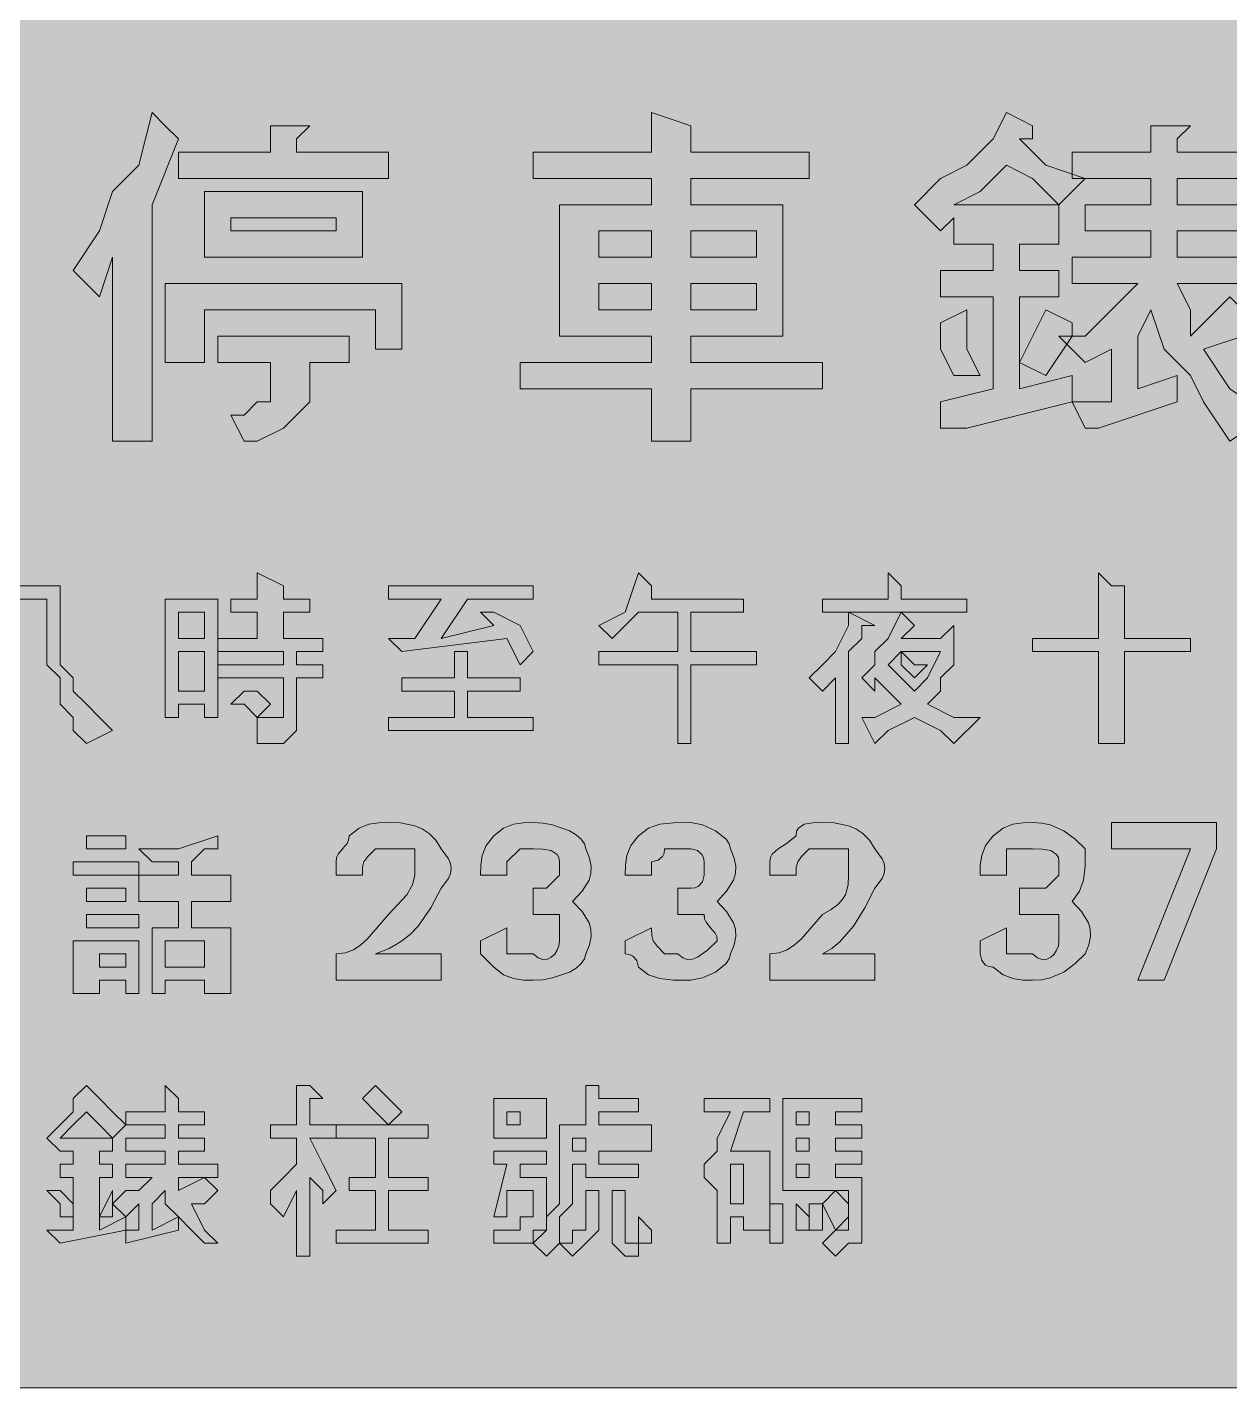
# Model space of a CAD drawing. Header units: metres. Extents: x 10 to 558, y 11 to 259.
# Drawn here: x 284 to 393.8, y 11 to 135.2 of the extents above; entities that cross this region are included whole.
import ezdxf

# ---------------------------------------------------------------- set-up
doc = ezdxf.new("R2010")
doc.units = ezdxf.units.M
for name, color, linetype, true_color in [('FILL_FIREBRICK_C36B00', 7, 'Continuous', 0xc36b00), ('FILL_WHITE_FFFFFF', 7, 'Continuous', 0xffffff), ('STROKE_WHITE_FFFFFF', 7, 'Continuous', 0xffffff)]:
    doc.layers.add(name, color=color, linetype=linetype, true_color=true_color)

msp = doc.modelspace()

# ---------------------------------------------------------------- hatches: boundary and pattern name
at = {"layer": 'FILL_FIREBRICK_C36B00', "true_color": 0xc36b00}
h = msp.add_hatch(color=7, dxfattribs=at)
h.dxf.hatch_style = 1
h.paths.add_polyline_path([(551.8, 259.39), (552.54, 259.23), (553.8, 258.69), (554.83, 257.92), (555.75, 257.04), (556.54, 256.54), (557.14, 255.95), (557.56, 255.31), (557.85, 254.64), (558.11, 253.33), (558.15, 252.24), (558.15, 18.24), (558.15, 15.84), (555.75, 13.44), (554.83, 12.56), (553.8, 11.79), (552.54, 11.25), (551.8, 11.09), (550.95, 11.04), (16.95, 11.04), (16.05, 11.06), (15.15, 11.19), (14.25, 11.55), (13.35, 12.24), (12.6, 12.39), (11.83, 12.75), (10.95, 13.44), (10.55, 13.94), (10.26, 14.53), (9.9, 15.84), (9.75, 18.24), (9.75, 252.24), (9.75, 254.64), (9.94, 255.52), (10.35, 256.29), (10.95, 257.04), (11.83, 257.75), (12.6, 258.24), (13.14, 258.73), (13.3, 259.04), (13.35, 259.44), (16.95, 259.44), (550.95, 259.44), (551.8, 259.39)])
at = {"layer": 'FILL_WHITE_FFFFFF', "true_color": 0xffffff}
h = msp.add_hatch(color=7, dxfattribs=at)
h.dxf.hatch_style = 1
h.paths.add_polyline_path([(295.35, 97.44), (291.75, 97.44), (291.75, 114.24), (290.55, 110.64), (288.15, 113.04), (290.55, 116.64), (291.75, 120.24), (294.15, 122.64), (295.35, 127.44), (296.55, 126.24), (297.75, 125.04), (295.35, 119.04), (295.35, 97.44)])
h = msp.add_hatch(color=7, dxfattribs=at)
h.dxf.hatch_style = 1
h.paths.add_polyline_path([(344.55, 123.84), (355.35, 123.84), (355.35, 121.44), (344.55, 121.44), (344.55, 119.04), (352.95, 119.04), (352.95, 107.04), (344.55, 107.04), (344.55, 104.64), (356.55, 104.64), (356.55, 102.24), (344.55, 102.24), (344.55, 97.44), (340.95, 97.44), (340.95, 102.24), (328.95, 102.24), (328.95, 104.64), (340.95, 104.64), (340.95, 107.04), (332.55, 107.04), (332.55, 119.04), (340.95, 119.04), (340.95, 121.44), (330.15, 121.44), (330.15, 123.84), (340.95, 123.84), (340.95, 127.44), (344.55, 126.24), (344.55, 125.04), (344.55, 123.84)])
h.paths.add_polyline_path([(340.95, 114.24), (340.95, 116.64), (336.15, 116.64), (336.15, 114.24), (340.95, 114.24)], flags=16)
h.paths.add_polyline_path([(336.15, 109.44), (340.95, 109.44), (340.95, 111.84), (336.15, 111.84), (336.15, 109.44)], flags=16)
h.paths.add_polyline_path([(344.55, 116.64), (344.55, 114.24), (350.55, 114.24), (350.55, 116.64), (344.55, 116.64)], flags=16)
h.paths.add_polyline_path([(350.55, 111.84), (344.55, 111.84), (344.55, 109.44), (350.55, 109.44), (350.55, 111.84)], flags=16)
h = msp.add_hatch(color=7, dxfattribs=at)
h.dxf.hatch_style = 1
h.paths.add_polyline_path([(374.55, 115.44), (374.55, 113.04), (378.15, 113.04), (378.15, 110.64), (374.55, 110.64), (374.55, 102.24), (379.35, 103.44), (379.35, 101.04), (369.75, 98.64), (368.55, 98.64), (367.35, 98.64), (367.35, 101.04), (372.15, 102.24), (372.15, 110.64), (367.35, 110.64), (367.35, 113.04), (372.15, 113.04), (372.15, 115.44), (368.55, 115.44), (368.55, 117.84), (367.35, 116.64), (364.95, 119.04), (367.35, 121.44), (369.75, 122.64), (372.15, 125.04), (373.35, 127.44), (375.75, 126.24), (375.75, 125.04), (374.55, 125.04), (376.95, 122.64), (380.55, 121.44), (378.15, 119.04), (378.15, 115.44), (374.55, 115.44)])
h.paths.add_polyline_path([(375.75, 121.44), (373.35, 122.64), (370.95, 120.24), (368.55, 119.04), (378.15, 119.04), (375.75, 121.44)], flags=16)
h = msp.add_hatch(color=7, dxfattribs=at)
h.dxf.hatch_style = 1
h.paths.add_polyline_path([(308.55, 126.24), (309.75, 126.24), (308.55, 125.04), (308.55, 123.84), (316.95, 123.84), (316.95, 121.44), (297.75, 121.44), (297.75, 123.84), (306.15, 123.84), (306.15, 126.24), (308.55, 126.24)])
h = msp.add_hatch(color=7, dxfattribs=at)
h.dxf.hatch_style = 1
h.paths.add_polyline_path([(386.55, 123.84), (386.55, 126.24), (388.95, 126.24), (390.15, 126.24), (388.95, 125.04), (388.95, 123.84), (396.15, 123.84), (396.15, 121.44), (388.95, 121.44), (388.95, 119.04), (394.95, 119.04), (394.95, 116.64), (388.95, 116.64), (388.95, 114.24), (396.15, 114.24), (396.15, 111.84), (388.95, 111.84), (390.15, 109.44), (390.15, 107.04), (393.75, 110.64), (396.15, 108.24), (394.95, 107.04), (391.35, 105.84), (393.75, 102.24), (397.35, 99.84), (393.75, 97.44), (391.35, 101.04), (390.15, 103.44), (387.75, 105.84), (386.55, 109.44), (385.35, 107.04), (385.35, 102.24), (388.95, 103.44), (388.95, 101.04), (381.75, 98.64), (380.55, 98.64), (379.35, 101.04), (382.95, 101.04), (382.95, 105.84), (380.55, 104.64), (378.15, 107.04), (380.55, 107.04), (382.95, 109.44), (384.15, 110.64), (385.35, 111.84), (379.35, 111.84), (379.35, 114.24), (386.55, 114.24), (386.55, 116.64), (380.55, 116.64), (380.55, 119.04), (386.55, 119.04), (386.55, 121.44), (379.35, 121.44), (379.35, 123.84), (386.55, 123.84)])
h = msp.add_hatch(color=7, dxfattribs=at)
h.dxf.hatch_style = 1
h.paths.add_polyline_path([(314.55, 114.24), (300.15, 114.24), (300.15, 120.24), (314.55, 120.24), (314.55, 114.24)])
h.paths.add_polyline_path([(312.15, 117.84), (302.55, 117.84), (302.55, 116.64), (312.15, 116.64), (312.15, 117.84)], flags=16)
h = msp.add_hatch(color=7, dxfattribs=at)
h.dxf.hatch_style = 1
h.paths.add_polyline_path([(318.15, 111.84), (318.15, 105.84), (315.75, 105.84), (315.75, 109.44), (300.15, 109.44), (300.15, 104.64), (296.55, 104.64), (296.55, 111.84), (318.15, 111.84)])
h = msp.add_hatch(color=7, dxfattribs=at)
h.dxf.hatch_style = 1
h.paths.add_polyline_path([(369.75, 105.84), (370.95, 103.44), (368.55, 103.44), (367.35, 105.84), (367.35, 108.24), (369.75, 109.44), (369.75, 105.84)])
h = msp.add_hatch(color=7, dxfattribs=at)
h.dxf.hatch_style = 1
h.paths.add_polyline_path([(376.95, 109.44), (379.35, 108.24), (379.35, 107.04), (376.95, 103.44), (374.55, 104.64), (376.95, 109.44)])
h = msp.add_hatch(color=7, dxfattribs=at)
h.dxf.hatch_style = 1
h.paths.add_polyline_path([(313.35, 107.04), (313.35, 104.64), (309.75, 104.64), (309.75, 102.24), (309.75, 101.04), (308.55, 99.84), (307.35, 98.64), (304.95, 97.44), (303.75, 97.44), (302.55, 99.84), (303.75, 99.84), (304.95, 101.04), (306.15, 101.04), (306.15, 102.24), (306.15, 104.64), (301.35, 104.64), (301.35, 107.04), (313.35, 107.04)])
h = msp.add_hatch(color=7, dxfattribs=at)
h.dxf.hatch_style = 1
h.paths.add_polyline_path([(304.95, 81.84), (302.55, 81.84), (302.55, 83.04), (304.95, 83.04), (304.95, 85.44), (307.35, 84.24), (307.35, 83.04), (309.75, 83.04), (309.75, 81.84), (307.35, 81.84), (307.35, 79.44), (310.95, 79.44), (310.95, 78.24), (308.55, 78.24), (308.55, 77.04), (310.95, 77.04), (310.95, 75.84), (308.55, 75.84), (308.55, 72.24), (308.55, 71.04), (307.35, 69.84), (306.15, 69.84), (304.95, 69.84), (304.95, 72.24), (306.15, 72.24), (307.35, 72.24), (307.35, 75.84), (301.35, 75.84), (301.35, 77.04), (307.35, 77.04), (307.35, 78.24), (301.35, 78.24), (301.35, 79.44), (304.95, 79.44), (304.95, 81.84)])
h = msp.add_hatch(color=7, dxfattribs=at)
h.dxf.hatch_style = 1
h.paths.add_polyline_path([(349.35, 83.04), (349.35, 81.84), (344.55, 81.84), (344.55, 78.24), (350.55, 78.24), (350.55, 77.04), (344.55, 77.04), (344.55, 69.84), (343.35, 69.84), (343.35, 77.04), (336.15, 77.04), (336.15, 78.24), (343.35, 78.24), (343.35, 81.84), (339.75, 81.84), (337.35, 79.44), (336.15, 80.64), (338.55, 81.84), (339.75, 85.44), (340.95, 84.24), (340.95, 83.04), (349.35, 83.04)])
h = msp.add_hatch(color=7, dxfattribs=at)
h.dxf.hatch_style = 1
h.paths.add_polyline_path([(362.55, 83.04), (362.55, 85.44), (363.75, 84.24), (363.75, 83.04), (369.75, 83.04), (369.75, 81.84), (356.55, 81.84), (356.55, 83.04), (362.55, 83.04)])
h = msp.add_hatch(color=7, dxfattribs=at)
h.dxf.hatch_style = 1
h.paths.add_polyline_path([(384.15, 84.24), (384.15, 79.44), (390.15, 79.44), (390.15, 78.24), (384.15, 78.24), (384.15, 69.84), (381.75, 69.84), (381.75, 78.24), (375.75, 78.24), (375.75, 79.44), (381.75, 79.44), (381.75, 85.44), (382.95, 84.24), (384.15, 84.24)])
h = msp.add_hatch(color=7, dxfattribs=at)
h.dxf.hatch_style = 1
h.paths.add_polyline_path([(286.95, 84.24), (286.95, 81.84), (286.95, 79.44), (286.95, 78.24), (286.95, 77.04), (288.15, 75.84), (288.15, 74.64), (289.35, 73.44), (290.55, 72.24), (291.75, 71.04), (289.35, 69.84), (288.15, 71.04), (288.15, 72.24), (286.95, 73.44), (286.95, 75.84), (285.75, 77.04), (285.75, 78.24), (285.75, 79.44), (285.75, 80.64), (285.75, 83.04), (280.95, 83.04), (280.95, 84.24), (286.95, 84.24)])
h = msp.add_hatch(color=7, dxfattribs=at)
h.dxf.hatch_style = 1
h.paths.add_polyline_path([(316.95, 84.24), (330.15, 84.24), (330.15, 83.04), (324.15, 83.04), (321.75, 79.44), (326.55, 80.64), (325.35, 81.84), (326.55, 81.84), (328.95, 80.64), (330.15, 78.24), (328.95, 77.04), (327.75, 79.44), (318.15, 78.24), (316.95, 79.44), (319.35, 79.44), (321.75, 83.04), (316.95, 83.04), (316.95, 84.24)])
h = msp.add_hatch(color=7, dxfattribs=at)
h.dxf.hatch_style = 1
h.paths.add_polyline_path([(300.15, 72.24), (300.15, 73.44), (297.75, 73.44), (297.75, 72.24), (296.55, 72.24), (296.55, 83.04), (301.35, 83.04), (301.35, 72.24), (300.15, 72.24)])
h.paths.add_polyline_path([(297.75, 81.84), (297.75, 79.44), (300.15, 79.44), (300.15, 81.84), (297.75, 81.84)], flags=16)
h.paths.add_polyline_path([(300.15, 78.24), (297.75, 78.24), (297.75, 74.64), (300.15, 74.64), (300.15, 78.24)], flags=16)
h = msp.add_hatch(color=7, dxfattribs=at)
h.dxf.hatch_style = 1
h.paths.add_polyline_path([(360.15, 80.64), (360.15, 79.44), (358.95, 78.24), (358.95, 69.84), (357.75, 69.84), (357.75, 75.84), (356.55, 74.64), (355.35, 75.84), (356.55, 77.04), (357.75, 78.24), (358.95, 80.64), (358.95, 81.84), (361.35, 80.64), (360.15, 80.64)])
h = msp.add_hatch(color=7, dxfattribs=at)
h.dxf.hatch_style = 1
h.paths.add_polyline_path([(368.55, 80.64), (368.55, 79.44), (368.55, 77.04), (367.35, 75.84), (367.35, 74.64), (366.15, 73.44), (368.55, 72.24), (370.95, 72.24), (368.55, 69.84), (367.35, 71.04), (364.95, 72.24), (362.55, 71.04), (361.35, 69.84), (360.15, 72.24), (361.35, 72.24), (363.75, 73.44), (361.35, 75.84), (361.35, 74.64), (360.15, 75.84), (361.35, 77.04), (361.35, 78.24), (362.55, 79.44), (363.75, 81.84), (364.95, 80.64), (363.75, 79.44), (367.35, 79.44), (368.55, 80.64)])
h.paths.add_polyline_path([(366.15, 75.84), (367.35, 78.24), (363.75, 78.24), (362.55, 77.04), (363.75, 75.84), (364.95, 74.64), (366.15, 75.84)], flags=16)
h = msp.add_hatch(color=7, dxfattribs=at)
h.dxf.hatch_style = 1
h.paths.add_polyline_path([(316.95, 72.24), (322.95, 72.24), (322.95, 74.64), (318.15, 74.64), (318.15, 75.84), (322.95, 75.84), (322.95, 78.24), (324.15, 78.24), (324.15, 77.04), (324.15, 75.84), (328.95, 75.84), (328.95, 74.64), (324.15, 74.64), (324.15, 72.24), (330.15, 72.24), (330.15, 71.04), (316.95, 71.04), (316.95, 72.24)])
h = msp.add_hatch(color=7, dxfattribs=at)
h.dxf.hatch_style = 1
h.paths.add_polyline_path([(366.15, 77.04), (364.95, 75.84), (363.75, 77.04), (363.75, 78.24), (364.95, 77.04), (366.15, 77.04)])
h = msp.add_hatch(color=7, dxfattribs=at)
h.dxf.hatch_style = 1
h.paths.add_polyline_path([(304.95, 74.64), (306.15, 73.44), (304.95, 72.24), (303.75, 73.44), (302.55, 73.44), (303.75, 74.64), (304.95, 74.64)])
h = msp.add_hatch(color=7, dxfattribs=at)
h.dxf.hatch_style = 1
h.paths.add_polyline_path([(312.15, 57.84), (312.15, 59.04), (312.2, 59.44), (312.34, 59.75), (312.75, 60.24), (313.16, 60.73), (313.3, 61.04), (313.35, 61.44), (314.25, 62.13), (315.15, 62.49), (316.05, 62.62), (316.95, 62.64), (318.04, 62.6), (319.35, 62.34), (320.02, 62.05), (320.66, 61.63), (321.25, 61.03), (321.75, 60.24), (322.42, 59.34), (322.59, 58.89), (322.65, 58.44), (322.59, 57.99), (322.42, 57.54), (321.75, 56.64), (320.81, 54.86), (319.65, 53.19), (318.91, 52.43), (318.04, 51.75), (316.99, 51.14), (315.75, 50.64), (321.75, 50.64), (321.75, 48.24), (312.15, 48.24), (312.15, 50.64), (313, 50.75), (313.74, 51.03), (314.41, 51.46), (315, 51.99), (316.95, 54.24), (318.6, 56.04), (319.14, 56.94), (319.35, 57.84), (319.35, 60.24), (316.95, 60.24), (315.75, 60.24), (315.06, 59.53), (314.7, 59.04), (314.57, 58.55), (314.55, 57.84), (312.15, 57.84)])
h = msp.add_hatch(color=7, dxfattribs=at)
h.dxf.hatch_style = 1
h.paths.add_polyline_path([(332.55, 54.24), (331.35, 54.24), (330.15, 54.24), (330.15, 56.64), (331.35, 56.64), (332.55, 57.84), (332.55, 59.04), (332.5, 59.44), (332.34, 59.73), (331.8, 60.09), (331.03, 60.22), (330.15, 60.24), (328.95, 60.24), (327.75, 59.04), (327.75, 57.84), (325.35, 57.84), (325.37, 58.74), (325.5, 59.64), (325.86, 60.54), (326.55, 61.44), (327.45, 62.13), (328.35, 62.49), (329.25, 62.62), (330.15, 62.64), (331.05, 62.59), (331.91, 62.43), (333.45, 61.89), (334.06, 61.53), (334.54, 61.12), (334.84, 60.69), (334.95, 60.24), (335.29, 59.39), (335.44, 58.65), (335.41, 57.98), (335.25, 57.39), (334.61, 56.36), (333.75, 55.44), (334.61, 54.52), (335.25, 53.49), (335.41, 52.9), (335.44, 52.23), (335.29, 51.49), (334.95, 50.64), (334.84, 50.19), (334.54, 49.76), (334.06, 49.35), (333.45, 48.99), (331.91, 48.45), (331.05, 48.29), (330.15, 48.24), (329.25, 48.26), (328.35, 48.39), (327.45, 48.75), (326.55, 49.44), (325.35, 50.64), (325.35, 51.84), (327.75, 53.04), (327.75, 50.64), (330.15, 50.64), (330.6, 50.3), (331.03, 50.15), (331.44, 50.18), (331.8, 50.34), (332.11, 50.62), (332.34, 50.98), (332.5, 51.39), (332.55, 51.84), (332.55, 54.24)])
h = msp.add_hatch(color=7, dxfattribs=at)
h.dxf.hatch_style = 1
h.paths.add_polyline_path([(346.9, 52.24), (346.76, 52.55), (346.35, 53.04), (345.94, 53.53), (345.8, 53.84), (345.75, 54.24), (344.55, 54.24), (343.35, 54.24), (343.35, 56.64), (344.55, 56.64), (344.95, 56.69), (345.24, 56.83), (345.6, 57.24), (345.75, 57.84), (345.75, 59.04), (345.7, 59.44), (345.56, 59.73), (345.15, 60.09), (344.55, 60.24), (342.15, 60.24), (342.1, 59.84), (341.96, 59.55), (341.55, 59.19), (340.95, 59.04), (340.95, 57.84), (338.55, 57.84), (338.57, 58.74), (338.7, 59.64), (339.06, 60.54), (339.75, 61.44), (340.67, 62.13), (341.7, 62.49), (342.96, 62.62), (344.55, 62.64), (345.62, 62.43), (346.8, 61.89), (347.76, 61.12), (348.04, 60.69), (348.15, 60.24), (348.49, 59.39), (348.64, 58.65), (348.61, 57.98), (348.45, 57.39), (347.81, 56.36), (346.95, 55.44), (347.81, 54.52), (348.45, 53.49), (348.61, 52.9), (348.64, 52.23), (348.49, 51.49), (348.15, 50.64), (348.04, 50.19), (347.76, 49.76), (346.8, 48.99), (345.62, 48.45), (344.55, 48.24), (342.96, 48.26), (341.7, 48.39), (340.67, 48.75), (339.75, 49.44), (339.6, 50.04), (339.24, 50.45), (338.95, 50.59), (338.55, 50.64), (338.55, 51.84), (340.95, 53.04), (340.97, 52.33), (341.1, 51.84), (341.46, 51.35), (342.15, 50.64), (343.35, 50.64), (343.8, 50.3), (344.25, 50.15), (344.7, 50.18), (345.15, 50.34), (346.05, 50.98), (346.95, 51.84), (346.9, 52.24)])
h = msp.add_hatch(color=7, dxfattribs=at)
h.dxf.hatch_style = 1
h.paths.add_polyline_path([(351.75, 57.84), (351.75, 59.04), (351.8, 59.44), (351.96, 59.75), (352.5, 60.24), (353.27, 60.73), (354.15, 61.44), (354.2, 61.84), (354.36, 62.13), (354.9, 62.49), (355.67, 62.62), (356.55, 62.64), (357.64, 62.6), (358.95, 62.34), (359.62, 62.05), (360.26, 61.63), (360.85, 61.03), (361.35, 60.24), (362.02, 59.34), (362.19, 58.89), (362.25, 58.44), (362.19, 57.99), (362.02, 57.54), (361.35, 56.64), (360.43, 54.86), (359.4, 53.19), (358.14, 51.75), (357.4, 51.14), (356.55, 50.64), (361.35, 50.64), (361.35, 48.24), (351.75, 48.24), (351.75, 50.64), (352.6, 50.75), (353.34, 51.03), (354.01, 51.46), (354.6, 51.99), (356.55, 54.24), (357.34, 54.69), (357.94, 55.14), (358.36, 55.59), (358.65, 56.04), (358.91, 56.94), (358.95, 57.84), (358.95, 60.24), (356.55, 60.24), (355.35, 60.24), (354.66, 59.53), (354.3, 59.04), (354.17, 58.55), (354.15, 57.84), (351.75, 57.84)])
h = msp.add_hatch(color=7, dxfattribs=at)
h.dxf.hatch_style = 1
h.paths.add_polyline_path([(378.15, 54.24), (376.95, 54.24), (374.55, 54.24), (374.55, 56.64), (376.95, 56.64), (378.15, 57.84), (378.15, 59.04), (378.1, 59.44), (377.94, 59.73), (377.4, 60.09), (376.63, 60.22), (375.75, 60.24), (373.35, 60.24), (373.35, 59.04), (373.35, 57.84), (370.95, 57.84), (370.97, 58.74), (371.1, 59.64), (371.46, 60.54), (372.15, 61.44), (373.05, 62.13), (373.95, 62.49), (374.85, 62.62), (375.75, 62.64), (376.6, 62.59), (377.34, 62.43), (378.6, 61.89), (379.63, 61.12), (380.55, 60.24), (380.53, 58.65), (380.4, 57.39), (380.04, 56.36), (379.35, 55.44), (380.21, 54.52), (380.85, 53.49), (381.01, 52.9), (381.04, 52.23), (380.89, 51.49), (380.55, 50.64), (379.63, 49.76), (378.6, 48.99), (377.34, 48.45), (376.6, 48.29), (375.75, 48.24), (374.85, 48.26), (373.95, 48.39), (373.05, 48.75), (372.15, 49.44), (371.75, 49.49), (371.46, 49.63), (371.1, 50.04), (370.95, 50.64), (370.95, 51.84), (373.35, 53.04), (373.35, 50.64), (375.75, 50.64), (376.2, 50.3), (376.63, 50.15), (377.04, 50.18), (377.4, 50.34), (377.71, 50.62), (377.94, 50.98), (378.1, 51.39), (378.15, 51.84), (378.15, 54.24)])
h = msp.add_hatch(color=7, dxfattribs=at)
h.dxf.hatch_style = 1
h.paths.add_polyline_path([(390.15, 60.24), (382.95, 60.24), (382.95, 62.64), (392.55, 62.64), (392.55, 60.24), (387.75, 48.24), (385.35, 48.24), (390.15, 60.24)])
h = msp.add_hatch(color=7, dxfattribs=at)
h.dxf.hatch_style = 1
h.paths.add_polyline_path([(292.95, 61.44), (292.95, 60.24), (289.35, 60.24), (289.35, 61.44), (292.95, 61.44)])
h = msp.add_hatch(color=7, dxfattribs=at)
h.dxf.hatch_style = 1
h.paths.add_polyline_path([(301.35, 61.44), (301.35, 60.24), (300.15, 60.24), (298.95, 59.04), (298.95, 57.84), (302.55, 57.84), (302.55, 55.44), (298.95, 55.44), (298.95, 53.04), (302.55, 53.04), (302.55, 47.04), (300.15, 47.04), (300.15, 48.24), (296.55, 48.24), (296.55, 47.04), (295.35, 47.04), (295.35, 53.04), (297.75, 53.04), (297.75, 55.44), (294.15, 55.44), (294.15, 57.84), (297.75, 57.84), (297.75, 59.04), (295.35, 59.04), (294.15, 60.24), (297.75, 60.24), (301.35, 61.44)])
h.paths.add_polyline_path([(300.15, 51.84), (296.55, 51.84), (296.55, 49.44), (300.15, 49.44), (300.15, 51.84)], flags=16)
h = msp.add_hatch(color=7, dxfattribs=at)
h.dxf.hatch_style = 1
h.paths.add_polyline_path([(294.15, 59.04), (294.15, 57.84), (288.15, 57.84), (288.15, 59.04), (294.15, 59.04)])
h = msp.add_hatch(color=7, dxfattribs=at)
h.dxf.hatch_style = 1
h.paths.add_polyline_path([(292.95, 56.64), (292.95, 55.44), (289.35, 55.44), (289.35, 56.64), (292.95, 56.64)])
h = msp.add_hatch(color=7, dxfattribs=at)
h.dxf.hatch_style = 1
h.paths.add_polyline_path([(294.15, 54.24), (294.15, 53.04), (289.35, 53.04), (289.35, 54.24), (294.15, 54.24)])
h = msp.add_hatch(color=7, dxfattribs=at)
h.dxf.hatch_style = 1
h.paths.add_polyline_path([(294.15, 51.84), (294.15, 47.04), (292.95, 47.04), (292.95, 48.24), (290.55, 48.24), (290.55, 47.04), (288.15, 47.04), (288.15, 51.84), (294.15, 51.84)])
h.paths.add_polyline_path([(292.95, 50.64), (290.55, 50.64), (290.55, 49.44), (292.95, 49.44), (292.95, 50.64)], flags=16)
h = msp.add_hatch(color=7, dxfattribs=at)
h.dxf.hatch_style = 1
h.paths.add_polyline_path([(291.75, 31.44), (291.75, 30.24), (290.55, 30.24), (290.55, 25.44), (292.95, 26.64), (292.95, 25.44), (286.95, 24.24), (285.75, 25.44), (288.15, 25.44), (288.15, 30.24), (286.95, 30.24), (286.95, 31.44), (288.15, 31.44), (288.15, 32.64), (286.95, 32.64), (285.75, 33.84), (286.95, 35.04), (288.15, 36.24), (288.15, 37.44), (289.35, 38.64), (290.55, 37.44), (291.75, 36.24), (292.95, 35.04), (291.75, 33.84), (291.75, 32.64), (290.55, 32.64), (290.55, 31.44), (291.75, 31.44)])
h.paths.add_polyline_path([(290.55, 35.04), (289.35, 36.24), (288.15, 35.04), (286.95, 33.84), (291.75, 33.84), (290.55, 35.04)], flags=16)
h = msp.add_hatch(color=7, dxfattribs=at)
h.dxf.hatch_style = 1
h.paths.add_polyline_path([(292.95, 24.24), (292.95, 25.44), (294.15, 25.44), (294.15, 27.84), (292.95, 26.64), (291.75, 27.84), (292.95, 29.04), (294.15, 29.04), (295.35, 30.24), (292.95, 30.24), (292.95, 31.44), (296.55, 31.44), (296.55, 32.64), (292.95, 32.64), (292.95, 33.84), (296.55, 33.84), (296.55, 35.04), (292.95, 35.04), (292.95, 36.24), (296.55, 36.24), (296.55, 38.64), (297.75, 37.44), (297.75, 36.24), (300.15, 36.24), (300.15, 35.04), (297.75, 35.04), (297.75, 33.84), (300.15, 33.84), (300.15, 32.64), (297.75, 32.64), (297.75, 31.44), (301.35, 31.44), (301.35, 30.24), (300.15, 30.24), (301.35, 29.04), (300.15, 27.84), (298.95, 27.84), (300.15, 25.44), (301.35, 24.24), (300.15, 24.24), (298.95, 25.44), (297.75, 26.64), (297.75, 25.44), (292.95, 24.24)])
h.paths.add_polyline_path([(297.75, 30.24), (297.75, 29.04), (300.15, 30.24), (297.75, 30.24)], flags=16)
h.paths.add_polyline_path([(296.55, 27.84), (296.55, 29.04), (295.35, 27.84), (295.35, 25.44), (297.75, 26.64), (296.55, 27.84)], flags=16)
h = msp.add_hatch(color=7, dxfattribs=at)
h.dxf.hatch_style = 1
h.paths.add_polyline_path([(306.15, 27.84), (306.15, 29.04), (307.35, 30.24), (308.55, 31.44), (308.55, 33.84), (306.15, 33.84), (306.15, 35.04), (308.55, 35.04), (308.55, 38.64), (309.75, 38.64), (310.95, 37.44), (309.75, 37.44), (309.75, 35.04), (312.15, 35.04), (312.15, 33.84), (309.75, 33.84), (310.95, 31.44), (312.15, 29.04), (310.95, 27.84), (310.95, 29.04), (309.75, 30.24), (309.75, 23.04), (308.55, 23.04), (308.55, 29.04), (307.35, 26.64), (306.15, 27.84)])
h = msp.add_hatch(color=7, dxfattribs=at)
h.dxf.hatch_style = 1
h.paths.add_polyline_path([(316.95, 37.44), (318.15, 36.24), (316.95, 35.04), (315.75, 36.24), (314.55, 37.44), (315.75, 38.64), (316.95, 37.44)])
h = msp.add_hatch(color=7, dxfattribs=at)
h.dxf.hatch_style = 1
h.paths.add_polyline_path([(336.15, 30.24), (334.95, 30.24), (334.95, 31.44), (333.75, 31.44), (333.75, 29.04), (333.75, 27.84), (332.55, 26.64), (332.55, 24.24), (331.35, 23.04), (330.15, 24.24), (331.35, 25.44), (331.35, 26.64), (332.55, 27.84), (332.55, 30.24), (332.55, 35.04), (334.95, 35.04), (334.95, 38.64), (336.15, 38.64), (336.15, 37.44), (339.75, 37.44), (339.75, 36.24), (336.15, 36.24), (336.15, 35.04), (340.95, 35.04), (340.95, 32.64), (338.55, 32.64), (336.15, 32.64), (336.15, 31.44), (337.35, 31.44), (338.55, 31.44), (339.75, 31.44), (339.75, 30.24), (338.55, 30.24), (336.15, 30.24)])
h.paths.add_polyline_path([(334.95, 33.84), (333.75, 33.84), (333.75, 32.64), (334.95, 32.64), (334.95, 33.84)], flags=16)
h = msp.add_hatch(color=7, dxfattribs=at)
h.dxf.hatch_style = 1
h.paths.add_polyline_path([(331.35, 33.84), (326.55, 33.84), (326.55, 37.44), (331.35, 37.44), (331.35, 33.84)])
h.paths.add_polyline_path([(328.95, 36.24), (327.75, 36.24), (327.75, 35.04), (328.95, 35.04), (328.95, 36.24)], flags=16)
h = msp.add_hatch(color=7, dxfattribs=at)
h.dxf.hatch_style = 1
h.paths.add_polyline_path([(346.95, 32.64), (346.95, 33.84), (348.15, 36.24), (345.75, 36.24), (345.75, 37.44), (351.75, 37.44), (351.75, 36.24), (349.35, 36.24), (348.15, 32.64), (351.75, 32.64), (351.75, 25.44), (349.35, 25.44), (349.35, 26.64), (348.15, 26.64), (348.15, 24.24), (346.95, 24.24), (346.95, 29.04), (345.75, 30.24), (345.75, 31.44), (346.95, 32.64)])
h.paths.add_polyline_path([(349.35, 31.44), (348.15, 31.44), (348.15, 27.84), (349.35, 27.84), (349.35, 31.44)], flags=16)
h = msp.add_hatch(color=7, dxfattribs=at)
h.dxf.hatch_style = 1
h.paths.add_polyline_path([(357.75, 35.04), (360.15, 35.04), (360.15, 33.84), (357.75, 33.84), (357.75, 32.64), (360.15, 32.64), (360.15, 31.44), (357.75, 31.44), (357.75, 30.24), (360.15, 30.24), (360.15, 29.04), (360.15, 27.84), (360.15, 26.64), (360.15, 25.44), (360.15, 24.24), (358.95, 24.24), (357.75, 23.04), (356.55, 24.24), (357.75, 25.44), (358.95, 25.44), (358.95, 26.64), (358.95, 27.84), (358.95, 29.04), (354.15, 29.04), (352.95, 29.04), (352.95, 37.44), (360.15, 37.44), (360.15, 36.24), (357.75, 36.24), (357.75, 35.04)])
h.paths.add_polyline_path([(354.15, 30.24), (355.35, 30.24), (355.35, 31.44), (354.15, 31.44), (354.15, 30.24)], flags=16)
h.paths.add_polyline_path([(354.15, 36.24), (354.15, 35.04), (355.35, 35.04), (355.35, 36.24), (354.15, 36.24)], flags=16)
h.paths.add_polyline_path([(355.35, 33.84), (354.15, 33.84), (354.15, 32.64), (355.35, 32.64), (355.35, 33.84)], flags=16)
h = msp.add_hatch(color=7, dxfattribs=at)
h.dxf.hatch_style = 1
h.paths.add_polyline_path([(320.55, 35.04), (320.55, 33.84), (316.95, 33.84), (316.95, 30.24), (320.55, 30.24), (320.55, 29.04), (316.95, 29.04), (316.95, 25.44), (320.55, 25.44), (320.55, 24.24), (312.15, 24.24), (312.15, 25.44), (315.75, 25.44), (315.75, 29.04), (313.35, 29.04), (313.35, 30.24), (315.75, 30.24), (315.75, 33.84), (312.15, 33.84), (312.15, 35.04), (320.55, 35.04)])
h = msp.add_hatch(color=7, dxfattribs=at)
h.dxf.hatch_style = 1
h.paths.add_polyline_path([(331.35, 32.64), (331.35, 31.44), (328.95, 31.44), (328.95, 30.24), (331.35, 30.24), (331.35, 29.04), (331.35, 27.84), (331.35, 26.64), (331.35, 25.44), (330.15, 25.44), (330.15, 24.24), (328.95, 24.24), (327.75, 24.24), (326.55, 24.24), (326.55, 25.44), (327.75, 25.44), (328.95, 25.44), (328.95, 26.64), (330.15, 26.64), (330.15, 27.84), (330.15, 29.04), (327.75, 29.04), (327.75, 26.64), (326.55, 26.64), (327.75, 31.44), (326.55, 31.44), (326.55, 32.64), (331.35, 32.64)])
h = msp.add_hatch(color=7, dxfattribs=at)
h.dxf.hatch_style = 1
h.paths.add_polyline_path([(288.15, 27.84), (288.15, 26.64), (286.95, 26.64), (286.95, 27.84), (285.75, 29.04), (286.95, 29.04), (288.15, 27.84)])
h = msp.add_hatch(color=7, dxfattribs=at)
h.dxf.hatch_style = 1
h.paths.add_polyline_path([(290.55, 26.64), (291.75, 29.04), (291.75, 26.64), (290.55, 26.64)])
h = msp.add_hatch(color=7, dxfattribs=at)
h.dxf.hatch_style = 1
h.paths.add_polyline_path([(333.75, 24.24), (333.75, 25.44), (334.95, 25.44), (334.95, 26.64), (334.95, 29.04), (336.15, 29.04), (336.15, 26.64), (336.15, 25.44), (334.95, 24.24), (333.75, 23.04), (332.55, 24.24), (333.75, 24.24)])
h = msp.add_hatch(color=7, dxfattribs=at)
h.dxf.hatch_style = 1
h.paths.add_polyline_path([(337.35, 24.24), (337.35, 25.44), (337.35, 29.04), (338.55, 29.04), (338.55, 27.84), (338.55, 25.44), (338.55, 24.24), (339.75, 24.24), (339.75, 23.04), (338.55, 23.04), (337.35, 24.24)])
h = msp.add_hatch(color=7, dxfattribs=at)
h.dxf.hatch_style = 1
h.paths.add_polyline_path([(356.55, 27.84), (357.75, 29.04), (358.95, 27.84), (358.95, 26.64), (357.75, 25.44), (356.55, 27.84)])
h = msp.add_hatch(color=7, dxfattribs=at)
h.dxf.hatch_style = 1
h.paths.add_polyline_path([(351.75, 27.84), (352.95, 27.84), (352.95, 26.64), (352.95, 24.24), (351.75, 24.24), (351.75, 27.84)])
h = msp.add_hatch(color=7, dxfattribs=at)
h.dxf.hatch_style = 1
h.paths.add_polyline_path([(354.15, 27.84), (355.35, 26.64), (355.35, 25.44), (354.15, 25.44), (354.15, 27.84)])
h = msp.add_hatch(color=7, dxfattribs=at)
h.dxf.hatch_style = 1
h.paths.add_polyline_path([(355.35, 27.84), (356.55, 27.84), (356.55, 26.64), (356.55, 25.44), (355.35, 25.44), (355.35, 27.84)])
h = msp.add_hatch(color=7, dxfattribs=at)
h.dxf.hatch_style = 1
h.paths.add_polyline_path([(340.95, 25.44), (340.95, 24.24), (339.75, 24.24), (339.75, 25.44), (339.75, 26.64), (340.95, 25.44)])

# ---------------------------------------------------------------- linework, layer by layer
at = {"layer": 'FILL_FIREBRICK_C36B00', "lineweight": 0, "true_color": 0xc36b00}
msp.add_lwpolyline([(16.95, 259.44), (550.95, 259.44), (551.8, 259.39), (552.54, 259.23), (553.8, 258.69), (554.83, 257.92), (555.75, 257.04), (556.54, 256.54), (557.14, 255.95), (557.56, 255.31), (557.85, 254.64), (558.11, 253.33), (558.15, 252.24), (558.15, 18.24), (558.15, 15.84), (555.75, 13.44), (554.83, 12.56), (553.8, 11.79), (552.54, 11.25), (551.8, 11.09), (550.95, 11.04), (16.95, 11.04)], dxfattribs=at)
at = {"layer": 'FILL_WHITE_FFFFFF', "lineweight": 0, "true_color": 0xffffff}
for points in [[(295.35, 97.44), (291.75, 97.44), (291.75, 114.24), (290.55, 110.64), (288.15, 113.04), (290.55, 116.64), (291.75, 120.24), (294.15, 122.64), (295.35, 127.44), (296.55, 126.24), (297.75, 125.04), (295.35, 119.04)], [(344.55, 123.84), (355.35, 123.84), (355.35, 121.44), (344.55, 121.44), (344.55, 119.04), (352.95, 119.04), (352.95, 107.04), (344.55, 107.04), (344.55, 104.64), (356.55, 104.64), (356.55, 102.24), (344.55, 102.24), (344.55, 97.44), (340.95, 97.44), (340.95, 102.24), (328.95, 102.24), (328.95, 104.64), (340.95, 104.64), (340.95, 107.04), (332.55, 107.04), (332.55, 119.04), (340.95, 119.04), (340.95, 121.44), (330.15, 121.44), (330.15, 123.84), (340.95, 123.84), (340.95, 127.44), (344.55, 126.24), (344.55, 125.04)], [(374.55, 115.44), (374.55, 113.04), (378.15, 113.04), (378.15, 110.64), (374.55, 110.64), (374.55, 102.24), (379.35, 103.44), (379.35, 101.04), (369.75, 98.64), (368.55, 98.64), (367.35, 98.64), (367.35, 101.04), (372.15, 102.24), (372.15, 110.64), (367.35, 110.64), (367.35, 113.04), (372.15, 113.04), (372.15, 115.44), (368.55, 115.44), (368.55, 117.84), (367.35, 116.64), (364.95, 119.04), (367.35, 121.44), (369.75, 122.64), (372.15, 125.04), (373.35, 127.44), (375.75, 126.24), (375.75, 125.04), (374.55, 125.04), (376.95, 122.64), (380.55, 121.44), (378.15, 119.04), (378.15, 115.44)], [(308.55, 126.24), (309.75, 126.24), (308.55, 125.04), (308.55, 123.84), (316.95, 123.84), (316.95, 121.44), (297.75, 121.44), (297.75, 123.84), (306.15, 123.84), (306.15, 126.24)], [(375.75, 121.44), (373.35, 122.64), (370.95, 120.24), (368.55, 119.04), (378.15, 119.04)], [(314.55, 114.24), (300.15, 114.24), (300.15, 120.24), (314.55, 120.24)], [(312.15, 117.84), (302.55, 117.84), (302.55, 116.64), (312.15, 116.64)], [(340.95, 114.24), (340.95, 116.64), (336.15, 116.64), (336.15, 114.24)], [(344.55, 116.64), (344.55, 114.24), (350.55, 114.24), (350.55, 116.64)], [(318.15, 111.84), (318.15, 105.84), (315.75, 105.84), (315.75, 109.44), (300.15, 109.44), (300.15, 104.64), (296.55, 104.64), (296.55, 111.84)], [(336.15, 109.44), (340.95, 109.44), (340.95, 111.84), (336.15, 111.84)], [(350.55, 111.84), (344.55, 111.84), (344.55, 109.44), (350.55, 109.44)], [(369.75, 105.84), (370.95, 103.44), (368.55, 103.44), (367.35, 105.84), (367.35, 108.24), (369.75, 109.44)], [(376.95, 109.44), (379.35, 108.24), (379.35, 107.04), (376.95, 103.44), (374.55, 104.64)], [(313.35, 107.04), (313.35, 104.64), (309.75, 104.64), (309.75, 102.24), (309.75, 101.04), (308.55, 99.84), (307.35, 98.64), (304.95, 97.44), (303.75, 97.44), (302.55, 99.84), (303.75, 99.84), (304.95, 101.04), (306.15, 101.04), (306.15, 102.24), (306.15, 104.64), (301.35, 104.64), (301.35, 107.04)], [(304.95, 81.84), (302.55, 81.84), (302.55, 83.04), (304.95, 83.04), (304.95, 85.44), (307.35, 84.24), (307.35, 83.04), (309.75, 83.04), (309.75, 81.84), (307.35, 81.84), (307.35, 79.44), (310.95, 79.44), (310.95, 78.24), (308.55, 78.24), (308.55, 77.04), (310.95, 77.04), (310.95, 75.84), (308.55, 75.84), (308.55, 72.24), (308.55, 71.04), (307.35, 69.84), (306.15, 69.84), (304.95, 69.84), (304.95, 72.24), (306.15, 72.24), (307.35, 72.24), (307.35, 75.84), (301.35, 75.84), (301.35, 77.04), (307.35, 77.04), (307.35, 78.24), (301.35, 78.24), (301.35, 79.44), (304.95, 79.44)], [(349.35, 83.04), (349.35, 81.84), (344.55, 81.84), (344.55, 78.24), (350.55, 78.24), (350.55, 77.04), (344.55, 77.04), (344.55, 69.84), (343.35, 69.84), (343.35, 77.04), (336.15, 77.04), (336.15, 78.24), (343.35, 78.24), (343.35, 81.84), (339.75, 81.84), (337.35, 79.44), (336.15, 80.64), (338.55, 81.84), (339.75, 85.44), (340.95, 84.24), (340.95, 83.04)], [(362.55, 83.04), (362.55, 85.44), (363.75, 84.24), (363.75, 83.04), (369.75, 83.04), (369.75, 81.84), (356.55, 81.84), (356.55, 83.04)], [(384.15, 84.24), (384.15, 79.44), (390.15, 79.44), (390.15, 78.24), (384.15, 78.24), (384.15, 69.84), (381.75, 69.84), (381.75, 78.24), (375.75, 78.24), (375.75, 79.44), (381.75, 79.44), (381.75, 85.44), (382.95, 84.24)], [(286.95, 84.24), (286.95, 81.84), (286.95, 79.44), (286.95, 78.24), (286.95, 77.04), (288.15, 75.84), (288.15, 74.64), (289.35, 73.44), (290.55, 72.24), (291.75, 71.04), (289.35, 69.84), (288.15, 71.04), (288.15, 72.24), (286.95, 73.44), (286.95, 75.84), (285.75, 77.04), (285.75, 78.24), (285.75, 79.44), (285.75, 80.64), (285.75, 83.04), (280.95, 83.04), (280.95, 84.24)], [(316.95, 84.24), (330.15, 84.24), (330.15, 83.04), (324.15, 83.04), (321.75, 79.44), (326.55, 80.64), (325.35, 81.84), (326.55, 81.84), (328.95, 80.64), (330.15, 78.24), (328.95, 77.04), (327.75, 79.44), (318.15, 78.24), (316.95, 79.44), (319.35, 79.44), (321.75, 83.04), (316.95, 83.04)], [(300.15, 72.24), (300.15, 73.44), (297.75, 73.44), (297.75, 72.24), (296.55, 72.24), (296.55, 83.04), (301.35, 83.04), (301.35, 72.24)], [(297.75, 81.84), (297.75, 79.44), (300.15, 79.44), (300.15, 81.84)], [(360.15, 80.64), (360.15, 79.44), (358.95, 78.24), (358.95, 69.84), (357.75, 69.84), (357.75, 75.84), (356.55, 74.64), (355.35, 75.84), (356.55, 77.04), (357.75, 78.24), (358.95, 80.64), (358.95, 81.84), (361.35, 80.64)], [(368.55, 80.64), (368.55, 79.44), (368.55, 77.04), (367.35, 75.84), (367.35, 74.64), (366.15, 73.44), (368.55, 72.24), (370.95, 72.24), (368.55, 69.84), (367.35, 71.04), (364.95, 72.24), (362.55, 71.04), (361.35, 69.84), (360.15, 72.24), (361.35, 72.24), (363.75, 73.44), (361.35, 75.84), (361.35, 74.64), (360.15, 75.84), (361.35, 77.04), (361.35, 78.24), (362.55, 79.44), (363.75, 81.84), (364.95, 80.64), (363.75, 79.44), (367.35, 79.44)], [(300.15, 78.24), (297.75, 78.24), (297.75, 74.64), (300.15, 74.64)], [(316.95, 72.24), (322.95, 72.24), (322.95, 74.64), (318.15, 74.64), (318.15, 75.84), (322.95, 75.84), (322.95, 78.24), (324.15, 78.24), (324.15, 77.04), (324.15, 75.84), (328.95, 75.84), (328.95, 74.64), (324.15, 74.64), (324.15, 72.24), (330.15, 72.24), (330.15, 71.04), (316.95, 71.04)], [(366.15, 75.84), (367.35, 78.24), (363.75, 78.24), (362.55, 77.04), (363.75, 75.84), (364.95, 74.64)], [(366.15, 77.04), (364.95, 75.84), (363.75, 77.04), (363.75, 78.24), (364.95, 77.04)], [(304.95, 74.64), (306.15, 73.44), (304.95, 72.24), (303.75, 73.44), (302.55, 73.44), (303.75, 74.64)], [(312.15, 57.84), (312.15, 59.04), (312.2, 59.44), (312.34, 59.75), (312.75, 60.24), (313.16, 60.73), (313.3, 61.04), (313.35, 61.44), (314.25, 62.13), (315.15, 62.49), (316.05, 62.62), (316.95, 62.64), (318.04, 62.6), (319.35, 62.34), (320.02, 62.05), (320.66, 61.63), (321.25, 61.03), (321.75, 60.24), (322.42, 59.34), (322.59, 58.89), (322.65, 58.44), (322.59, 57.99), (322.42, 57.54), (321.75, 56.64), (320.81, 54.86), (319.65, 53.19), (318.91, 52.43), (318.04, 51.75), (316.99, 51.14), (315.75, 50.64), (321.75, 50.64), (321.75, 48.24), (312.15, 48.24), (312.15, 50.64), (313, 50.75), (313.74, 51.03), (314.41, 51.46), (315, 51.99), (316.95, 54.24), (318.6, 56.04), (319.14, 56.94), (319.35, 57.84), (319.35, 60.24), (316.95, 60.24), (315.75, 60.24), (315.06, 59.53), (314.7, 59.04), (314.57, 58.55), (314.55, 57.84)], [(332.55, 54.24), (331.35, 54.24), (330.15, 54.24), (330.15, 56.64), (331.35, 56.64), (332.55, 57.84), (332.55, 59.04), (332.5, 59.44), (332.34, 59.73), (331.8, 60.09), (331.03, 60.22), (330.15, 60.24), (328.95, 60.24), (327.75, 59.04), (327.75, 57.84), (325.35, 57.84), (325.37, 58.74), (325.5, 59.64), (325.86, 60.54), (326.55, 61.44), (327.45, 62.13), (328.35, 62.49), (329.25, 62.62), (330.15, 62.64), (331.05, 62.59), (331.91, 62.43), (333.45, 61.89), (334.06, 61.53), (334.54, 61.12), (334.84, 60.69), (334.95, 60.24), (335.29, 59.39), (335.44, 58.65), (335.41, 57.98), (335.25, 57.39), (334.61, 56.36), (333.75, 55.44), (334.61, 54.52), (335.25, 53.49), (335.41, 52.9), (335.44, 52.23), (335.29, 51.49), (334.95, 50.64), (334.84, 50.19), (334.54, 49.76), (334.06, 49.35), (333.45, 48.99), (331.91, 48.45), (331.05, 48.29), (330.15, 48.24), (329.25, 48.26), (328.35, 48.39), (327.45, 48.75), (326.55, 49.44), (325.35, 50.64), (325.35, 51.84), (327.75, 53.04), (327.75, 50.64), (330.15, 50.64), (330.6, 50.3), (331.03, 50.15), (331.44, 50.18), (331.8, 50.34), (332.11, 50.62), (332.34, 50.98), (332.5, 51.39), (332.55, 51.84)], [(346.9, 52.24), (346.76, 52.55), (346.35, 53.04), (345.94, 53.53), (345.8, 53.84), (345.75, 54.24), (344.55, 54.24), (343.35, 54.24), (343.35, 56.64), (344.55, 56.64), (344.95, 56.69), (345.24, 56.83), (345.6, 57.24), (345.75, 57.84), (345.75, 59.04), (345.7, 59.44), (345.56, 59.73), (345.15, 60.09), (344.55, 60.24), (342.15, 60.24), (342.1, 59.84), (341.96, 59.55), (341.55, 59.19), (340.95, 59.04), (340.95, 57.84), (338.55, 57.84), (338.57, 58.74), (338.7, 59.64), (339.06, 60.54), (339.75, 61.44), (340.67, 62.13), (341.7, 62.49), (342.96, 62.62), (344.55, 62.64), (345.62, 62.43), (346.8, 61.89), (347.76, 61.12), (348.04, 60.69), (348.15, 60.24), (348.49, 59.39), (348.64, 58.65), (348.61, 57.98), (348.45, 57.39), (347.81, 56.36), (346.95, 55.44), (347.81, 54.52), (348.45, 53.49), (348.61, 52.9), (348.64, 52.23), (348.49, 51.49), (348.15, 50.64), (348.04, 50.19), (347.76, 49.76), (346.8, 48.99), (345.62, 48.45), (344.55, 48.24), (342.96, 48.26), (341.7, 48.39), (340.67, 48.75), (339.75, 49.44), (339.6, 50.04), (339.24, 50.45), (338.95, 50.59), (338.55, 50.64), (338.55, 51.84), (340.95, 53.04), (340.97, 52.33), (341.1, 51.84), (341.46, 51.35), (342.15, 50.64), (343.35, 50.64), (343.8, 50.3), (344.25, 50.15), (344.7, 50.18), (345.15, 50.34), (346.05, 50.98), (346.95, 51.84)], [(351.75, 57.84), (351.75, 59.04), (351.8, 59.44), (351.96, 59.75), (352.5, 60.24), (353.27, 60.73), (354.15, 61.44), (354.2, 61.84), (354.36, 62.13), (354.9, 62.49), (355.67, 62.62), (356.55, 62.64), (357.64, 62.6), (358.95, 62.34), (359.62, 62.05), (360.26, 61.63), (360.85, 61.03), (361.35, 60.24), (362.02, 59.34), (362.19, 58.89), (362.25, 58.44), (362.19, 57.99), (362.02, 57.54), (361.35, 56.64), (360.43, 54.86), (359.4, 53.19), (358.14, 51.75), (357.4, 51.14), (356.55, 50.64), (361.35, 50.64), (361.35, 48.24), (351.75, 48.24), (351.75, 50.64), (352.6, 50.75), (353.34, 51.03), (354.01, 51.46), (354.6, 51.99), (356.55, 54.24), (357.34, 54.69), (357.94, 55.14), (358.36, 55.59), (358.65, 56.04), (358.91, 56.94), (358.95, 57.84), (358.95, 60.24), (356.55, 60.24), (355.35, 60.24), (354.66, 59.53), (354.3, 59.04), (354.17, 58.55), (354.15, 57.84)], [(378.15, 54.24), (376.95, 54.24), (374.55, 54.24), (374.55, 56.64), (376.95, 56.64), (378.15, 57.84), (378.15, 59.04), (378.1, 59.44), (377.94, 59.73), (377.4, 60.09), (376.63, 60.22), (375.75, 60.24), (373.35, 60.24), (373.35, 59.04), (373.35, 57.84), (370.95, 57.84), (370.97, 58.74), (371.1, 59.64), (371.46, 60.54), (372.15, 61.44), (373.05, 62.13), (373.95, 62.49), (374.85, 62.62), (375.75, 62.64), (376.6, 62.59), (377.34, 62.43), (378.6, 61.89), (379.63, 61.12), (380.55, 60.24), (380.53, 58.65), (380.4, 57.39), (380.04, 56.36), (379.35, 55.44), (380.21, 54.52), (380.85, 53.49), (381.01, 52.9), (381.04, 52.23), (380.89, 51.49), (380.55, 50.64), (379.63, 49.76), (378.6, 48.99), (377.34, 48.45), (376.6, 48.29), (375.75, 48.24), (374.85, 48.26), (373.95, 48.39), (373.05, 48.75), (372.15, 49.44), (371.75, 49.49), (371.46, 49.63), (371.1, 50.04), (370.95, 50.64), (370.95, 51.84), (373.35, 53.04), (373.35, 50.64), (375.75, 50.64), (376.2, 50.3), (376.63, 50.15), (377.04, 50.18), (377.4, 50.34), (377.71, 50.62), (377.94, 50.98), (378.1, 51.39), (378.15, 51.84)], [(390.15, 60.24), (382.95, 60.24), (382.95, 62.64), (392.55, 62.64), (392.55, 60.24), (387.75, 48.24), (385.35, 48.24)], [(292.95, 61.44), (292.95, 60.24), (289.35, 60.24), (289.35, 61.44)], [(301.35, 61.44), (301.35, 60.24), (300.15, 60.24), (298.95, 59.04), (298.95, 57.84), (302.55, 57.84), (302.55, 55.44), (298.95, 55.44), (298.95, 53.04), (302.55, 53.04), (302.55, 47.04), (300.15, 47.04), (300.15, 48.24), (296.55, 48.24), (296.55, 47.04), (295.35, 47.04), (295.35, 53.04), (297.75, 53.04), (297.75, 55.44), (294.15, 55.44), (294.15, 57.84), (297.75, 57.84), (297.75, 59.04), (295.35, 59.04), (294.15, 60.24), (297.75, 60.24)], [(294.15, 59.04), (294.15, 57.84), (288.15, 57.84), (288.15, 59.04)], [(292.95, 56.64), (292.95, 55.44), (289.35, 55.44), (289.35, 56.64)], [(294.15, 54.24), (294.15, 53.04), (289.35, 53.04), (289.35, 54.24)], [(294.15, 51.84), (294.15, 47.04), (292.95, 47.04), (292.95, 48.24), (290.55, 48.24), (290.55, 47.04), (288.15, 47.04), (288.15, 51.84)], [(300.15, 51.84), (296.55, 51.84), (296.55, 49.44), (300.15, 49.44)], [(292.95, 50.64), (290.55, 50.64), (290.55, 49.44), (292.95, 49.44)], [(291.75, 31.44), (291.75, 30.24), (290.55, 30.24), (290.55, 25.44), (292.95, 26.64), (292.95, 25.44), (286.95, 24.24), (285.75, 25.44), (288.15, 25.44), (288.15, 30.24), (286.95, 30.24), (286.95, 31.44), (288.15, 31.44), (288.15, 32.64), (286.95, 32.64), (285.75, 33.84), (286.95, 35.04), (288.15, 36.24), (288.15, 37.44), (289.35, 38.64), (290.55, 37.44), (291.75, 36.24), (292.95, 35.04), (291.75, 33.84), (291.75, 32.64), (290.55, 32.64), (290.55, 31.44)], [(292.95, 24.24), (292.95, 25.44), (294.15, 25.44), (294.15, 27.84), (292.95, 26.64), (291.75, 27.84), (292.95, 29.04), (294.15, 29.04), (295.35, 30.24), (292.95, 30.24), (292.95, 31.44), (296.55, 31.44), (296.55, 32.64), (292.95, 32.64), (292.95, 33.84), (296.55, 33.84), (296.55, 35.04), (292.95, 35.04), (292.95, 36.24), (296.55, 36.24), (296.55, 38.64), (297.75, 37.44), (297.75, 36.24), (300.15, 36.24), (300.15, 35.04), (297.75, 35.04), (297.75, 33.84), (300.15, 33.84), (300.15, 32.64), (297.75, 32.64), (297.75, 31.44), (301.35, 31.44), (301.35, 30.24), (300.15, 30.24), (301.35, 29.04), (300.15, 27.84), (298.95, 27.84), (300.15, 25.44), (301.35, 24.24), (300.15, 24.24), (298.95, 25.44), (297.75, 26.64), (297.75, 25.44)], [(306.15, 27.84), (306.15, 29.04), (307.35, 30.24), (308.55, 31.44), (308.55, 33.84), (306.15, 33.84), (306.15, 35.04), (308.55, 35.04), (308.55, 38.64), (309.75, 38.64), (310.95, 37.44), (309.75, 37.44), (309.75, 35.04), (312.15, 35.04), (312.15, 33.84), (309.75, 33.84), (310.95, 31.44), (312.15, 29.04), (310.95, 27.84), (310.95, 29.04), (309.75, 30.24), (309.75, 23.04), (308.55, 23.04), (308.55, 29.04), (307.35, 26.64)], [(316.95, 37.44), (318.15, 36.24), (316.95, 35.04), (315.75, 36.24), (314.55, 37.44), (315.75, 38.64)], [(336.15, 30.24), (334.95, 30.24), (334.95, 31.44), (333.75, 31.44), (333.75, 29.04), (333.75, 27.84), (332.55, 26.64), (332.55, 24.24), (331.35, 23.04), (330.15, 24.24), (331.35, 25.44), (331.35, 26.64), (332.55, 27.84), (332.55, 30.24), (332.55, 35.04), (334.95, 35.04), (334.95, 38.64), (336.15, 38.64), (336.15, 37.44), (339.75, 37.44), (339.75, 36.24), (336.15, 36.24), (336.15, 35.04), (340.95, 35.04), (340.95, 32.64), (338.55, 32.64), (336.15, 32.64), (336.15, 31.44), (337.35, 31.44), (338.55, 31.44), (339.75, 31.44), (339.75, 30.24), (338.55, 30.24)], [(331.35, 33.84), (326.55, 33.84), (326.55, 37.44), (331.35, 37.44)], [(346.95, 32.64), (346.95, 33.84), (348.15, 36.24), (345.75, 36.24), (345.75, 37.44), (351.75, 37.44), (351.75, 36.24), (349.35, 36.24), (348.15, 32.64), (351.75, 32.64), (351.75, 25.44), (349.35, 25.44), (349.35, 26.64), (348.15, 26.64), (348.15, 24.24), (346.95, 24.24), (346.95, 29.04), (345.75, 30.24), (345.75, 31.44)], [(357.75, 35.04), (360.15, 35.04), (360.15, 33.84), (357.75, 33.84), (357.75, 32.64), (360.15, 32.64), (360.15, 31.44), (357.75, 31.44), (357.75, 30.24), (360.15, 30.24), (360.15, 29.04), (360.15, 27.84), (360.15, 26.64), (360.15, 25.44), (360.15, 24.24), (358.95, 24.24), (357.75, 23.04), (356.55, 24.24), (357.75, 25.44), (358.95, 25.44), (358.95, 26.64), (358.95, 27.84), (358.95, 29.04), (354.15, 29.04), (352.95, 29.04), (352.95, 37.44), (360.15, 37.44), (360.15, 36.24), (357.75, 36.24)], [(290.55, 35.04), (289.35, 36.24), (288.15, 35.04), (286.95, 33.84), (291.75, 33.84)], [(328.95, 36.24), (327.75, 36.24), (327.75, 35.04), (328.95, 35.04)], [(354.15, 36.24), (354.15, 35.04), (355.35, 35.04), (355.35, 36.24)], [(320.55, 35.04), (320.55, 33.84), (316.95, 33.84), (316.95, 30.24), (320.55, 30.24), (320.55, 29.04), (316.95, 29.04), (316.95, 25.44), (320.55, 25.44), (320.55, 24.24), (312.15, 24.24), (312.15, 25.44), (315.75, 25.44), (315.75, 29.04), (313.35, 29.04), (313.35, 30.24), (315.75, 30.24), (315.75, 33.84), (312.15, 33.84), (312.15, 35.04)], [(334.95, 33.84), (333.75, 33.84), (333.75, 32.64), (334.95, 32.64)], [(355.35, 33.84), (354.15, 33.84), (354.15, 32.64), (355.35, 32.64)], [(331.35, 32.64), (331.35, 31.44), (328.95, 31.44), (328.95, 30.24), (331.35, 30.24), (331.35, 29.04), (331.35, 27.84), (331.35, 26.64), (331.35, 25.44), (330.15, 25.44), (330.15, 24.24), (328.95, 24.24), (327.75, 24.24), (326.55, 24.24), (326.55, 25.44), (327.75, 25.44), (328.95, 25.44), (328.95, 26.64), (330.15, 26.64), (330.15, 27.84), (330.15, 29.04), (327.75, 29.04), (327.75, 26.64), (326.55, 26.64), (327.75, 31.44), (326.55, 31.44), (326.55, 32.64)], [(349.35, 31.44), (348.15, 31.44), (348.15, 27.84), (349.35, 27.84)], [(354.15, 30.24), (355.35, 30.24), (355.35, 31.44), (354.15, 31.44)], [(297.75, 30.24), (297.75, 29.04), (300.15, 30.24)], [(288.15, 27.84), (288.15, 26.64), (286.95, 26.64), (286.95, 27.84), (285.75, 29.04), (286.95, 29.04)], [(290.55, 26.64), (291.75, 29.04), (291.75, 26.64)], [(296.55, 27.84), (296.55, 29.04), (295.35, 27.84), (295.35, 25.44), (297.75, 26.64)], [(333.75, 24.24), (333.75, 25.44), (334.95, 25.44), (334.95, 26.64), (334.95, 29.04), (336.15, 29.04), (336.15, 26.64), (336.15, 25.44), (334.95, 24.24), (333.75, 23.04), (332.55, 24.24)], [(337.35, 24.24), (337.35, 25.44), (337.35, 29.04), (338.55, 29.04), (338.55, 27.84), (338.55, 25.44), (338.55, 24.24), (339.75, 24.24), (339.75, 23.04), (338.55, 23.04)], [(356.55, 27.84), (357.75, 29.04), (358.95, 27.84), (358.95, 26.64), (357.75, 25.44)], [(351.75, 27.84), (352.95, 27.84), (352.95, 26.64), (352.95, 24.24), (351.75, 24.24)], [(354.15, 27.84), (355.35, 26.64), (355.35, 25.44), (354.15, 25.44)], [(355.35, 27.84), (356.55, 27.84), (356.55, 26.64), (356.55, 25.44), (355.35, 25.44)], [(340.95, 25.44), (340.95, 24.24), (339.75, 24.24), (339.75, 25.44), (339.75, 26.64)]]:
    msp.add_lwpolyline(points, close=True, dxfattribs=at)
for points in [[(394.95, 107.04), (391.35, 105.84), (393.75, 102.24), (397.35, 99.84), (393.75, 97.44), (391.35, 101.04), (390.15, 103.44), (387.75, 105.84), (386.55, 109.44), (385.35, 107.04), (385.35, 102.24), (388.95, 103.44), (388.95, 101.04), (381.75, 98.64), (380.55, 98.64), (379.35, 101.04), (382.95, 101.04), (382.95, 105.84), (380.55, 104.64), (378.15, 107.04), (380.55, 107.04), (382.95, 109.44), (384.15, 110.64), (385.35, 111.84), (379.35, 111.84), (379.35, 114.24), (386.55, 114.24), (386.55, 116.64), (380.55, 116.64), (380.55, 119.04), (386.55, 119.04), (386.55, 121.44), (379.35, 121.44), (379.35, 123.84), (386.55, 123.84), (386.55, 126.24), (388.95, 126.24), (390.15, 126.24), (388.95, 125.04), (388.95, 123.84), (396.15, 123.84)], [(396.15, 121.44), (388.95, 121.44), (388.95, 119.04), (394.95, 119.04)], [(394.95, 116.64), (388.95, 116.64), (388.95, 114.24), (396.15, 114.24)], [(396.15, 111.84), (388.95, 111.84), (390.15, 109.44), (390.15, 107.04), (393.75, 110.64), (396.15, 108.24)]]:
    msp.add_lwpolyline(points, dxfattribs=at)
at = {"layer": 'STROKE_WHITE_FFFFFF', "lineweight": 0, "true_color": 0xffffff}
msp.add_lwpolyline([(391.95, 55.68), (391.95, 55.68)], dxfattribs=at)
msp.add_lwpolyline([(391.95, 55.68), (391.95, 55.68)], dxfattribs=at)
msp.add_lwpolyline([(391.95, 55.68), (391.95, 55.68)], dxfattribs=at)
msp.add_lwpolyline([(391.95, 55.68), (391.95, 55.68)], dxfattribs=at)
msp.add_lwpolyline([(391.95, 55.68), (391.95, 55.68)], dxfattribs=at)
msp.add_lwpolyline([(391.95, 55.68), (391.95, 55.68)], dxfattribs=at)

doc.saveas('drawing.dxf')
